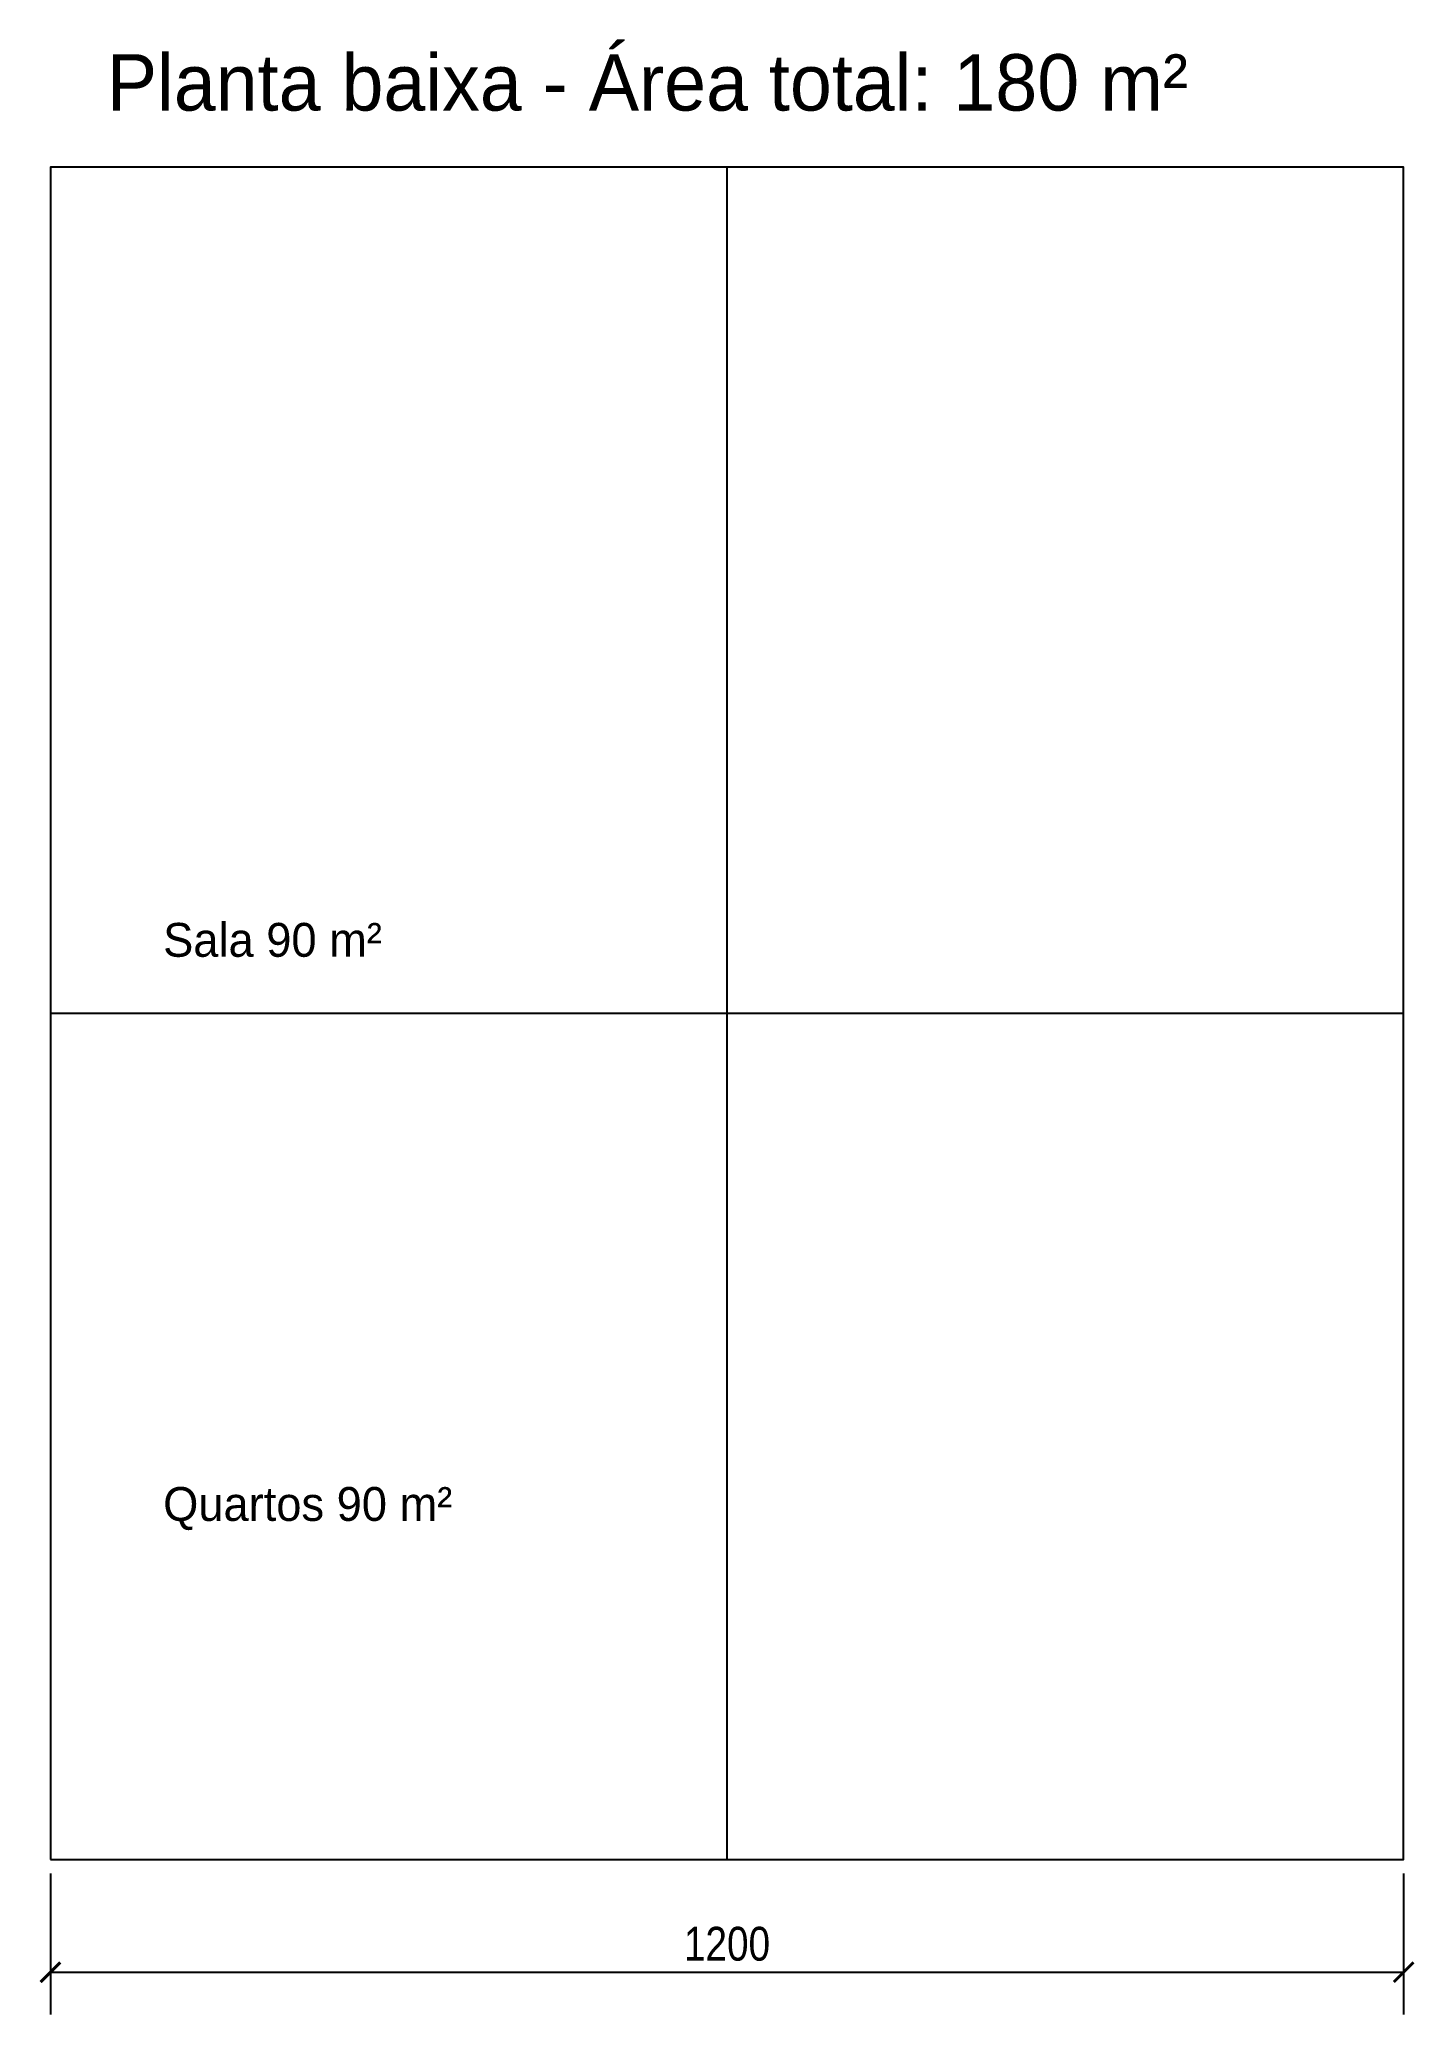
# Model space of a CAD drawing. Header units: metres. Extents: x -0.1 to 12.1, y -1.4 to 16.1.
import ezdxf

# ---------------------------------------------------------------- set-up
doc = ezdxf.new("R2010")
doc.units = ezdxf.units.M
doc.layers.add('PAREDES', color=1, linetype='Continuous')
doc.layers.add('TEXTO', color=2, linetype='Continuous')
doc.styles.add('OpenSansCondensed-Light', font='OpenSansCondensed-Light.ttf')
doc.dimstyles.new('EZDXF', dxfattribs={"dimtxt": 0.25, "dimasz": 0.175, "dimexe": 0.375, "dimexo": 0.125, "dimgap": 0.1, "dimtad": 1, "dimlfac": 100, "dimzin": 12, "dimdsep": 46, "dimtxsty": 'OpenSansCondensed-Light', "dimblk": 'ARCHTICK', "dimcen": 2.5, "dimazin": 3, "dimtfac": 0.5, "dimtmove": 2, "dimatfit": 3})

# ---------------------------------------------------------------- blocks, each defined once
blk = doc.blocks.new('_ARCHTICK')
at = {"color": 0, "linetype": 'BYBLOCK', "const_width": 0.15}
blk.add_lwpolyline([(-0.5, -0.5), (0.5, 0.5)], dxfattribs=at)

msp = doc.modelspace()

# ---------------------------------------------------------------- linework, layer by layer
at = {"layer": 'PAREDES'}
for p, q in [((6, 0), (6, 15)), ((0, 7.5), (12, 7.5))]:
    msp.add_line(p, q, dxfattribs=at)
msp.add_lwpolyline([(0, 0), (12, 0), (12, 15), (0, 15), (0, 0)], close=True, dxfattribs=at)

# ---------------------------------------------------------------- texts
at = {"layer": 'TEXTO'}
for s, height, p in [('Planta baixa - Área total: 180 m²', 0.5, (0.5, 15.5)), ('Sala 90 m²', 0.3, (1, 8)), ('Quartos 90 m²', 0.3, (1, 3))]:
    msp.add_text(s, height=height, dxfattribs=at).set_placement(p)

# ---------------------------------------------------------------- dimensions: what is measured, and where the dimension line sits
msp.add_linear_dim(base=(0, -1), p1=(0, 0), p2=(12, 0), dimstyle='EZDXF', override={"dimtxt": 0.3}).render()

doc.saveas('drawing.dxf')
